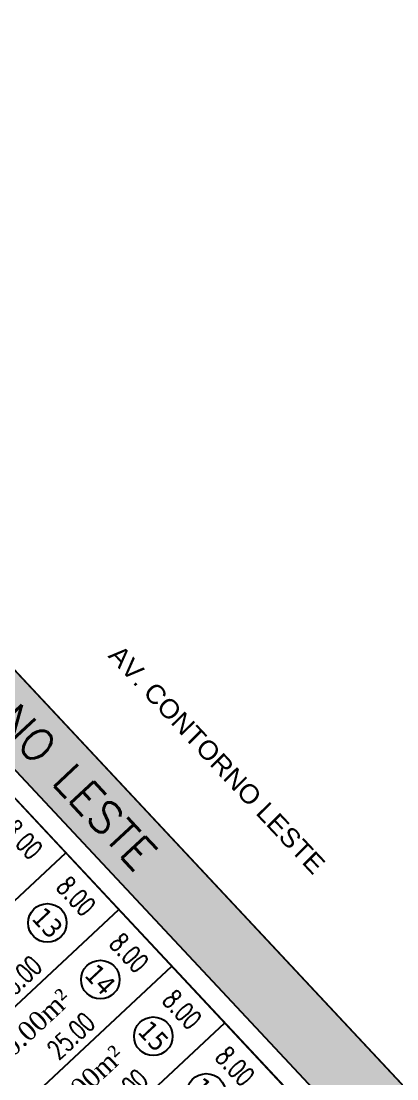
# Model space of a CAD drawing. Header units: metres. Extents: x 437145 to 437701, y 9614495 to 9615043.
# Drawn here: x 437587.1 to 437625.9, y 9614901.4 to 9615010.5 of the extents above; entities that cross this region are included whole.
import ezdxf

# ---------------------------------------------------------------- set-up
doc = ezdxf.new("R2010")
doc.units = ezdxf.units.M
doc.header["$PDMODE"] = 35
doc.header["$PDSIZE"] = 0.1
for name, color, linetype in [('ADUTORA', 90, 'Continuous'), ('Auxiliar', 7, 'Continuous'), ('COTAS', 10, 'Continuous'), ('Layer3', 1, 'Continuous'), ('M_FIO', 32, 'Continuous'), ('ÁREA', 7, 'Continuous')]:
    doc.layers.add(name, color=color, linetype=linetype)
doc.styles.add('ARIAL', font='arial.ttf')
doc.styles.add('COTAS', font='romans.shx', dxfattribs={"width": 0.7})
doc.styles.add('symplex', font='simplex.shx', dxfattribs={"bigfont": 'bigfont.shx'})
doc.styles.add('tahoma', font='tahoma.ttf')
doc.styles.add('ÁREA', font='times.ttf', dxfattribs={"height": 2})
doc.dimstyles.new('C-75', dxfattribs={"dimtxt": 2, "dimasz": 0.2, "dimexe": 0, "dimexo": 0, "dimgap": 1, "dimtad": 0, "dimzin": 4, "dimdsep": 46, "dimtxsty": 'COTAS', "dimblk1": 'BOL-COT', "dimblk2": 'BOL-COT', "dimsah": 1, "dimcen": 0.1, "dimse1": 1, "dimse2": 1, "dimsd1": 1, "dimsd2": 1, "dimclrd": 8, "dimclre": 256, "dimaunit": 1, "dimadec": 3, "dimazin": 0, "dimtfac": 0.5, "dimtix": 1, "dimtmove": 0, "dimatfit": 3, "dimldrblk": 'BOL-COT', "dimfxl": 1, "dimtolj": 1, "dimtzin": 0, "dimarcsym": 0})

# ---------------------------------------------------------------- blocks, each defined once
blk = doc.blocks.new('*D763')
at = {"layer": 'Defpoints', "color": 0, "transparency": 16777216}
for p in [(2854.275001122117, 1085.557908069674), (2851.995566240187, 1077.557827020412), (2854.275285547042, 1077.557908071536)]:
    blk.add_point(p, dxfattribs=at)
at = {"layer": 'Layer3', "transparency": 16777216, "insert": (2851.995424027724, 1081.55782701948), "char_height": 2, "attachment_point": 5, "rotation": 270.0020370434717, "style": 'COTAS'}
blk.add_mtext('\\A1;8.00', dxfattribs=at)
blk = doc.blocks.new('BOL-COT')
at = {"layer": 'COTAS'}
for p, q in [((-1.999999999999943, 8.53e-14), (2, 8.53e-14)), ((0, -2.999999999999971), (0, 3.000000000000028))]:
    blk.add_line(p, q, dxfattribs=at)
blk.add_circle((0, 0), 0.4, dxfattribs=at)
blk = doc.blocks.new('*D764')
at = {"layer": 'Defpoints', "color": 0, "transparency": 16777216}
for p in [(2829.275219960896, 1079.400753436941), (2829.275285511825, 1077.557019241485), (2854.275285546226, 1077.557908075261)]:
    blk.add_point(p, dxfattribs=at)
at = {"layer": 'Layer3', "transparency": 16777216, "insert": (2841.775219978096, 1079.401197853829), "char_height": 2, "attachment_point": 5, "rotation": 0.0020370569587351227, "style": 'COTAS'}
blk.add_mtext('\\A1;25.00', dxfattribs=at)
blk = doc.blocks.new('*D766')
at = {"layer": 'Defpoints', "color": 0, "transparency": 16777216}
for p in [(2854.275285547041, 1077.557908073399), (2851.995850663947, 1069.557827022241), (2854.275569972082, 1069.557908073399)]:
    blk.add_point(p, dxfattribs=at)
at = {"layer": 'Layer3', "transparency": 16777216, "insert": (2851.995708451426, 1073.557827022241), "char_height": 2, "attachment_point": 5, "rotation": 270.002037044305, "style": 'COTAS'}
blk.add_mtext('\\A1;8.00', dxfattribs=at)
blk = doc.blocks.new('*D767')
at = {"layer": 'Defpoints', "color": 0, "transparency": 16777216}
for p in [(2829.27550438726, 1071.400753440666), (2829.275569937914, 1069.557019247073), (2854.275569972198, 1069.557908077124)]:
    blk.add_point(p, dxfattribs=at)
at = {"layer": 'Layer3', "transparency": 16777216, "insert": (2841.775504404402, 1071.401197855692), "char_height": 2, "attachment_point": 5, "rotation": 0.002037048421005068, "style": 'COTAS'}
blk.add_mtext('\\A1;25.00', dxfattribs=at)
blk = doc.blocks.new('*D771')
at = {"layer": 'Defpoints', "color": 0, "transparency": 16777216}
for p in [(2854.275569972081, 1069.557908073398), (2851.99613508631, 1061.55782703104), (2854.275854398927, 1061.557908082711)]:
    blk.add_point(p, dxfattribs=at)
at = {"layer": 'Layer3', "transparency": 16777216, "insert": (2851.995992872888, 1065.557827026383), "char_height": 2, "attachment_point": 5, "rotation": 270.0020370572307, "style": 'COTAS'}
blk.add_mtext('\\A1;8.00', dxfattribs=at)
blk = doc.blocks.new('*D772')
at = {"layer": 'Defpoints', "color": 0, "transparency": 16777216}
for p in [(2829.275788812301, 1063.400753453705), (2829.275854362956, 1061.557019254524), (2854.275854397182, 1061.557908084574)]:
    blk.add_point(p, dxfattribs=at)
at = {"layer": 'Layer3', "transparency": 16777216, "insert": (2841.775788829414, 1063.40119786873), "char_height": 2, "attachment_point": 5, "rotation": 0.002037048421005068, "style": 'COTAS'}
blk.add_mtext('\\A1;25.00', dxfattribs=at)
blk = doc.blocks.new('*D776')
at = {"layer": 'Defpoints', "color": 0, "transparency": 16777216}
for p in [(2854.275854397064, 1061.557908082711), (2851.996419519151, 1053.557827033168), (2854.276138822979, 1053.557908084574)]:
    blk.add_point(p, dxfattribs=at)
at = {"layer": 'Layer3', "transparency": 16777216, "insert": (2851.996277306195, 1057.557827032236), "char_height": 2, "attachment_point": 5, "rotation": 270.0020370505587, "style": 'COTAS'}
blk.add_mtext('\\A1;8.00', dxfattribs=at)
blk = doc.blocks.new('*D777')
at = {"layer": 'Defpoints', "color": 0, "transparency": 16777216}
for p in [(2829.276073236432, 1055.400753455567), (2829.276138786949, 1053.557019260112), (2854.276138821349, 1053.5579080883)]:
    blk.add_point(p, dxfattribs=at)
at = {"layer": 'Layer3', "transparency": 16777216, "insert": (2841.776073253633, 1055.401197869662), "char_height": 2, "attachment_point": 5, "rotation": 0.002037044152142905, "style": 'COTAS'}
blk.add_mtext('\\A1;25.00', dxfattribs=at)
blk = doc.blocks.new('*D781')
at = {"layer": 'Defpoints', "color": 0, "transparency": 16777216}
for p in [(2854.276138822048, 1053.557908084574), (2851.996703939768, 1045.557827044294), (2854.276423248137, 1045.55790809575)]:
    blk.add_point(p, dxfattribs=at)
at = {"layer": 'Layer3', "transparency": 16777216, "insert": (2851.996561726724, 1049.557827038707), "char_height": 2, "attachment_point": 5, "rotation": 270.0020370518117, "style": 'COTAS'}
blk.add_mtext('\\A1;8.00', dxfattribs=at)
blk = doc.blocks.new('*D782')
at = {"layer": 'Defpoints', "color": 0, "transparency": 16777216}
for p in [(2829.276357661219, 1047.400753464881), (2829.276423211874, 1045.557019269425), (2854.276423246216, 1045.557908099475)]:
    blk.add_point(p, dxfattribs=at)
at = {"layer": 'Layer3', "transparency": 16777216, "insert": (2841.77635767839, 1047.401197879906), "char_height": 2, "attachment_point": 5, "rotation": 0.002037048421005068, "style": 'COTAS'}
blk.add_mtext('\\A1;25.00', dxfattribs=at)
blk = doc.blocks.new('atutu')
h = blk.add_hatch(color=252)
h.dxf.hatch_style = 1
h.paths.add_polyline_path([(2863.27140678136, 1159.558238957408), (2832.441365581961, 1159.557143029156), (2829.269912204845, 1162.728995614085), (2829.271411739139, 1186.557193566445), (2822.271411752119, 1186.556761926371), (2822.269912194019, 1162.728213547128), (2819.09828051572, 1159.556668717745), (2712.443942977023, 1159.552877426478), (2709.272258869338, 1162.724336050782), (2709.271411981923, 1186.548470260906), (2702.271411822259, 1186.552842710498), (2702.272258873936, 1162.724087221879), (2699.100800246664, 1159.552403111342), (2531.943943363696, 1159.546461113128), (2528.772258974577, 1162.717918372113), (2528.771411935881, 1186.546327062282), (2521.771411945776, 1186.546083545643), (2521.772258983716, 1162.717701955098), (2518.600845955045, 1159.545986803579), (2436.443943144952, 1159.54306633431), (2433.2734401203, 1162.71334396522), (2433.272602327134, 1186.281645370978), (2426.272602420324, 1186.281645370978), (2426.281634772279, 928.7582939084205), (2433.281757170125, 928.7429307180973), (2433.279530455964, 991.3835418525669), (2436.438828028122, 994.5430630039009), (2521.436665092793, 994.5460849482151), (2521.436663749652, 994.5460745378914), (2524.218322191311, 994.5462978762192), (2531.21832219556, 994.5462978762192), (2534.779809492489, 994.5465489349843), (2534.768827719056, 994.5465589541527), (2792.106664956047, 994.5557081423284), (2795.278350587318, 991.384248027909), (2795.280577226275, 928.7558006759319), (2802.280577230408, 928.7558006759319), (2802.278350192495, 991.3954800054016), (2805.438827599015, 994.5561821426782), (2853.117648044625, 994.5578772801491), (2856.278350169154, 991.3973998952242), (2856.280577190186, 928.7582247092904), (2863.271366820345, 928.7582182477745)])
h.paths.add_polyline_path([(2612.272733265674, 1149.377741661254), (2612.277876275673, 1004.720887549552), (2609.106416146004, 1001.549201898608), (2561.449562127493, 1001.547507541585), (2558.277876297152, 1004.718967855308), (2558.272733288899, 1149.375821790058), (2561.444193402853, 1152.547507431689), (2609.101047624275, 1152.549201786849)], flags=16)
h.paths.add_polyline_path([(2619.272733261599, 1149.377990736025), (2622.444193176891, 1152.549676178354), (2670.101047609316, 1152.551370531651), (2673.272733240237, 1149.379910415369), (2673.277876248957, 1004.723056471306), (2670.106415938784, 1001.551370641547), (2622.449562099786, 1001.549676290113), (2619.277876271133, 1004.721136598247)], flags=16)
h.paths.add_polyline_path([(2551.272733292741, 1149.375572922039), (2551.277876301635, 1004.71871880475), (2548.106416166318, 1001.54703315008), (2500.449561969459, 1001.545338791195), (2497.277876336617, 1004.716798911202), (2497.27273331678, 1149.373653047118), (2500.444193430443, 1152.545338683161), (2548.101047658676, 1152.547033038321)], flags=16)
h.paths.add_polyline_path([(2680.272733235522, 1149.38015928525), (2683.444193349302, 1152.551844926882), (2731.101047563856, 1152.553539282042), (2734.272733212822, 1149.382079150859), (2734.277876221657, 1004.725225419137), (2731.106415716897, 1001.553539395663), (2683.449562278367, 1001.551845034915), (2680.27787624494, 1004.723305547941)], flags=16)
h.paths.add_polyline_path([(2490.272733319516, 1149.373404180962), (2490.27787634011, 1004.716550035733), (2487.106416225748, 1001.544864403415), (2436.452177504509, 1001.543063480738), (2433.279056522612, 1004.715958876866), (2433.27391435121, 1149.372558730054), (2436.44419347503, 1152.54306327771), (2487.101047690341, 1152.544864293519)], flags=16)
h.paths.add_polyline_path([(2741.272733208806, 1149.382328035641), (2744.444193322643, 1152.554013671684), (2792.101047538128, 1152.555708026844), (2795.272733186803, 1149.384247895661), (2795.277876196395, 1004.727393774647), (2792.106416082732, 1001.555708140466), (2744.449562452292, 1001.55401378158), (2741.277876218456, 1004.725474493909)], flags=16)
h.paths.add_polyline_path([(2802.272733183892, 1149.384496780443), (2805.444193296857, 1152.556182418349), (2853.101047503611, 1152.557876775372), (2856.272733159736, 1149.386416634875), (2856.277876169678, 1004.729562517586), (2853.106416056015, 1001.557876883405), (2805.449561822776, 1001.556182530108), (2802.277876191855, 1004.727642640802)], flags=16)
at = {"layer": 'Layer3', "color": 0}
for points in [[(2829.271410125623, 1186.552887119684), (2863.271410113399, 1186.554095730516), (2863.271365478309, 928.7582078374508), (2435.280574230909, 928.7586033831868)], [(2863.280575853214, 928.758207835588), (2863.272299075756, 1161.558227075595)], [(2854.277845375147, 1005.557908125553), (2854.272761272581, 1148.557907993305)], [(2804.275285479695, 1077.556131212372), (2854.275285546575, 1077.557908874336)], [(2804.275569904794, 1069.556131212372), (2854.275569972606, 1069.557908878061)], [(2804.27585433065, 1061.55613122541), (2854.275854397647, 1061.557908885512)], [(2804.276138756623, 1053.556131230998), (2854.276138821641, 1053.557908885512)]]:
    blk.add_lwpolyline(points, dxfattribs=at)
for centre in [(2847.945460507146, 1073.578276504162), (2847.945744933119, 1065.578276511613), (2847.946029358218, 1057.578276519063), (2847.946313789487, 1049.578277327451)]:
    blk.add_circle(centre, 1.990958139869911, dxfattribs=at)
at = {"layer": 'M_FIO'}
for points in [[(2863.271405439324, 1159.558228547084), (2863.271405439324, 1159.558228547084), (2863.271365478309, 928.7582078374508), (2856.28057584815, 928.7582142989668)], [(2856.277874826536, 1004.729552109125), (2856.272731816595, 1149.386406222689)], [(2856.277874827642, 1004.729552109125), (2856.2727318177, 1149.386406222689)]]:
    blk.add_lwpolyline(points, dxfattribs=at)
at = {"layer": 'ADUTORA', "color": 7, "style": 'symplex'}
blk.add_text('AV. CONTORNO LESTE', height=3.284297485517897, rotation=270.0256716937466, dxfattribs=at).set_placement((2858.100957446231, 1118.543453418049))
at = {"layer": 'Layer3', "color": 5, "char_height": 1.999999999999999, "attachment_point": 5, "rotation": 270.0497252510426, "style": 'tahoma'}
for s, insert in [('\\A1;13', (2847.9454605093, 1073.57827650975)), ('\\A1;14', (2847.945744935389, 1065.578276519063)), ('\\A1;15', (2847.946029359324, 1057.578276526514)), ('\\A1;16', (2847.946313785471, 1049.578276524651))]:
    blk.add_mtext(s, dxfattribs=dict(at, insert=insert))
at = {"layer": 'ÁREA', "linetype": 'Continuous', "lineweight": -2, "extrusion": (0.0262307824511418, -0.0004708427962515, 0.9996558029437244), "style": 'ÁREA'}
for p in [(1116.537741060424, -2812.365527528982, 69.25475061535376), (1108.539034687475, -2812.509339343569, 69.25852481858186)]:
    blk.add_text('200.00m²', height=1.999999999999999, rotation=270.9999999484056, dxfattribs=at).set_placement(p)
at = {"layer": 'Layer3', "color": 0}
for p1, p2, distance, picture, middle in [((2854.275001122116, 1085.557908069673), (2854.275285547041, 1077.557908071536), -2.2797193082948866, '*D763', (2851.995424027724, 1081.55782701948)), ((2854.275285546226, 1077.557908075261), (2829.275285511825, 1077.557019241485), -1.8437341966211862, '*D764', (2841.775219978096, 1079.401197853829)), ((2854.275285547041, 1077.557908073399), (2854.275569972082, 1069.557908073399), -2.279719309575911, '*D766', (2851.995708451426, 1073.557827022241)), ((2854.275569972199, 1069.557908077124), (2829.275569937914, 1069.557019247073), -1.843734194758304, '*D767', (2841.775504404402, 1071.401197855692)), ((2854.275569972082, 1069.557908073399), (2854.275854398928, 1061.557908082712), -2.2797193140588288, '*D771', (2851.995992872888, 1065.557827026383)), ((2854.275854397182, 1061.557908084574), (2829.275854362956, 1061.557019254524), -1.8437342003462396, '*D772', (2841.775788829414, 1063.40119786873)), ((2854.275854397065, 1061.557908082712), (2854.276138822979, 1053.557908084574), -2.279719305269007, '*D776', (2851.996277306195, 1057.557827032236)), ((2854.276138821349, 1053.5579080883), (2829.276138786949, 1053.557019260112), -1.843734196620262, '*D777', (2841.776073253633, 1055.401197869662)), ((2854.276138822048, 1053.557908084574), (2854.276423248137, 1045.55790809575), -2.279719309809662, '*D781', (2851.996561726724, 1049.557827038707)), ((2854.276423246216, 1045.557908099476), (2829.276423211874, 1045.557019269425), -1.843734196621404, '*D782', (2841.77635767839, 1047.401197879906))]:
    dim = blk.add_aligned_dim(p1=p1, p2=p2, distance=distance, dimstyle='C-75', dxfattribs=at)
    dim.commit()
    dim.dimension.update_dxf_attribs({"geometry": picture, "text_midpoint": middle})

msp = doc.modelspace()

# ---------------------------------------------------------------- linework, layer by layer
at = {"layer": 'Auxiliar', "color": 2, "linetype": 'Continuous', "lineweight": -3}
msp.add_line((437640.9228295655, 9614872.095943393), (437543.2630880852, 9614976.554427419), dxfattribs=at)

# ---------------------------------------------------------------- block references
at = {"rotation": 43.07140519794264}
msp.add_blockref('atutu', (436242.5698856535, 9612188.321055599), dxfattribs=at)

# ---------------------------------------------------------------- texts
at = {"layer": 'ADUTORA', "color": 7, "extrusion": (0.2523981432401358, 0.1002419811213371, 0.9624171250085908), "style": 'ARIAL'}
msp.add_text('AV. CONTORNO LESTE', height=2, rotation=202.2865637537625, dxfattribs=at).set_placement((8774459.959396731, -3807024.906682496, 1074276.704631067))

doc.saveas('drawing.dxf')
